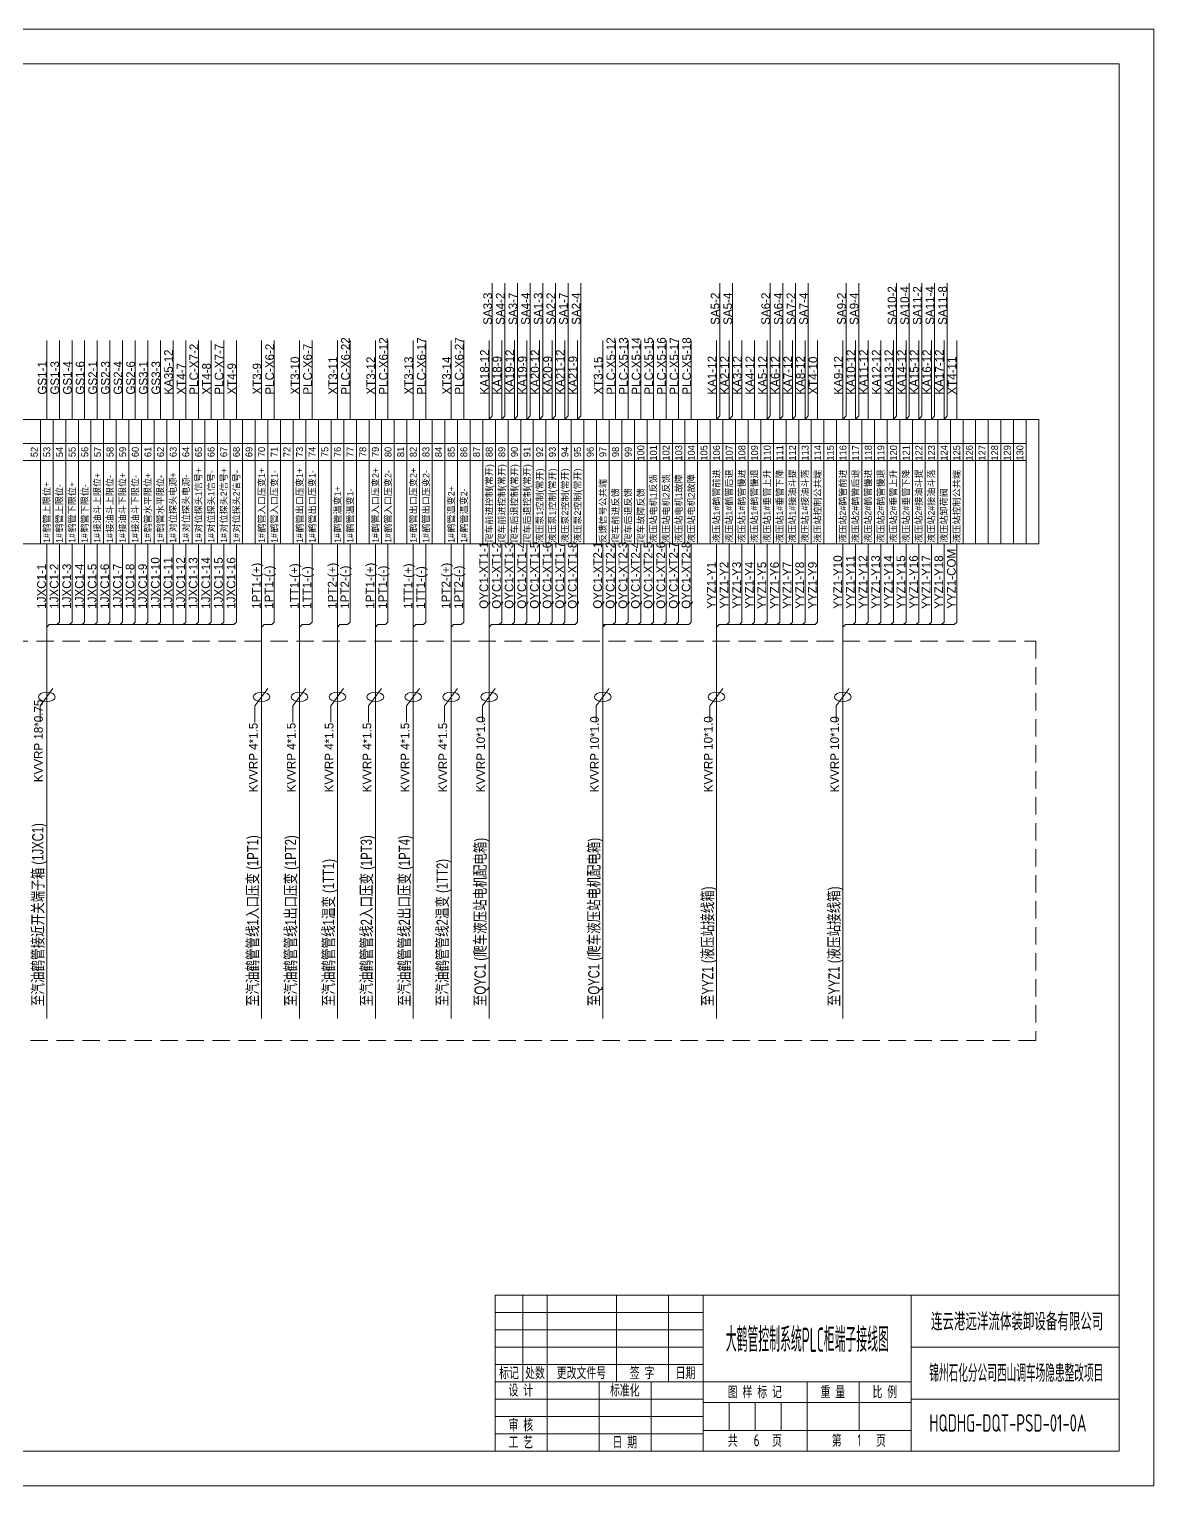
# Model space of a CAD drawing. Header units: millimetres. Extents: x 32626 to 72822, y 60047 to 123188.
# Drawn here: x 34783 to 37378, y 72749 to 76109 of the extents above; entities that cross this region are included whole.
import ezdxf
from ezdxf.enums import TextEntityAlignment as Align

# ---------------------------------------------------------------- set-up
doc = ezdxf.new("R2010")
doc.units = ezdxf.units.MM
doc.header["$LTSCALE"] = 10
doc.linetypes.add('AUDIT_D_061228083857-4', pattern=[6, 4, -2])
for name, color, linetype, lineweight in [('1轮廓实线层', 7, 'Continuous', 18), ('2细线层', 4, 'Continuous', 18), ('6文字层', 3, 'Continuous', 18), ('图框层', 7, 'Continuous', 18)]:
    doc.layers.add(name, color=color, linetype=linetype, lineweight=lineweight)
doc.styles.get("Standard").update_dxf_attribs({"font": 'isocp.shx', "width": 0.707, "bigfont": 'hztxt.shx'})
doc.styles.add('样式 1', font='SIMYOU.TTF', dxfattribs={"width": 0.9})

msp = doc.modelspace()

# ---------------------------------------------------------------- linework, layer by layer
at = {"layer": '1轮廓实线层'}
for p, q in [((35851.4, 75216.9), (35851.4, 75523)), ((35880.5, 75216.9), (35880.5, 75523)), ((35909.7, 75216.9), (35909.7, 75523)), ((35938.8, 75216.9), (35938.8, 75523)), ((35968, 75216.9), (35968, 75523)), ((35997.2, 75216.9), (35997.2, 75523)), ((36026.3, 75216.9), (36026.3, 75523)), ((36055.5, 75216.9), (36055.5, 75523)), ((36376.2, 75216.9), (36376.2, 75523)), ((36405.4, 75216.9), (36405.4, 75523)), ((36492.9, 75216.9), (36492.9, 75523)), ((36522, 75216.9), (36522, 75523)), ((36551.2, 75216.9), (36551.2, 75523)), ((36580.4, 75216.9), (36580.4, 75523)), ((36667.8, 75216.9), (36667.8, 75523)), ((36697, 75216.9), (36697, 75523)), ((36784.5, 75216.9), (36784.5, 75523)), ((36813.6, 75216.9), (36813.6, 75523)), ((36842.8, 75216.9), (36842.8, 75523)), ((36872, 75216.9), (36872, 75523)), ((36901.1, 75216.9), (36901.1, 75523)), ((34823.5, 75208.5), (34823.5, 75391.1)), ((34852.6, 75208.5), (34852.6, 75391.1)), ((34881.8, 75208.5), (34881.8, 75391.1)), ((34910.9, 75208.5), (34910.9, 75391.1)), ((34940.1, 75208.5), (34940.1, 75391.1)), ((34969.3, 75208.5), (34969.3, 75391.1)), ((34998.4, 75208.5), (34998.4, 75391.1)), ((35027.6, 75208.5), (35027.6, 75391.1)), ((35056.7, 75208.5), (35056.7, 75391.1)), ((35085.9, 75208.5), (35085.9, 75391.1)), ((35115.1, 75208.5), (35115.1, 75391.1)), ((35144.2, 75208.5), (35144.2, 75391.1)), ((35173.4, 75208.5), (35173.4, 75391.1)), ((35202.5, 75208.5), (35202.5, 75391.1)), ((35231.7, 75208.5), (35231.7, 75391.1)), ((35260.9, 75208.5), (35260.9, 75391.1)), ((35319.2, 75208.5), (35319.2, 75391.1)), ((35348.3, 75208.5), (35348.3, 75391.1)), ((35406.7, 75208.5), (35406.7, 75391.1)), ((35435.8, 75208.5), (35435.8, 75391.1)), ((35494.1, 75208.5), (35494.1, 75391.1)), ((35523.3, 75208.5), (35523.3, 75391.1)), ((35581.6, 75208.5), (35581.6, 75391.1)), ((35610.8, 75208.5), (35610.8, 75391.1)), ((35669.1, 75208.5), (35669.1, 75391.1)), ((35698.3, 75208.5), (35698.3, 75391.1)), ((35756.6, 75208.5), (35756.6, 75391.1)), ((35785.7, 75208.5), (35785.7, 75391.1)), ((35844.1, 75208.5), (35844.1, 75391.1)), ((35873.2, 75208.5), (35873.2, 75391.1)), ((35902.4, 75208.5), (35902.4, 75391.1)), ((35931.5, 75208.5), (35931.5, 75391.1)), ((35960.7, 75208.5), (35960.7, 75391.1)), ((35989.9, 75208.5), (35989.9, 75391.1)), ((36019, 75208.5), (36019, 75391.1)), ((36048.2, 75208.5), (36048.2, 75391.1)), ((36106.5, 75208.5), (36106.5, 75391.1)), ((36135.7, 75208.5), (36135.7, 75391.1)), ((36164.8, 75208.5), (36164.8, 75391.1)), ((36194, 75208.5), (36194, 75391.1)), ((36223.1, 75208.5), (36223.1, 75391.1)), ((36252.3, 75208.5), (36252.3, 75391.1)), ((36281.5, 75208.5), (36281.5, 75391.1)), ((36310.6, 75208.5), (36310.6, 75391.1)), ((36368.9, 75208.5), (36368.9, 75391.1)), ((36398.1, 75208.5), (36398.1, 75391.1)), ((36427.3, 75208.5), (36427.3, 75391.1)), ((36456.4, 75208.5), (36456.4, 75391.1)), ((36485.6, 75208.5), (36485.6, 75391.1)), ((36514.7, 75208.5), (36514.7, 75391.1)), ((36543.9, 75208.5), (36543.9, 75391.1)), ((36573.1, 75208.5), (36573.1, 75391.1)), ((36602.2, 75208.5), (36602.2, 75391.1)), ((36660.5, 75208.5), (36660.5, 75391.1)), ((36689.7, 75208.5), (36689.7, 75391.1)), ((36718.9, 75208.5), (36718.9, 75391.1)), ((36748, 75208.5), (36748, 75391.1)), ((36777.2, 75208.5), (36777.2, 75391.1)), ((36806.3, 75208.5), (36806.3, 75391.1)), ((36835.5, 75208.5), (36835.5, 75391.1)), ((36864.7, 75208.5), (36864.7, 75391.1)), ((36893.8, 75208.5), (36893.8, 75391.1)), ((36923, 75208.5), (36923, 75391.1)), ((33292.6, 75208.5), (37112.5, 75208.5)), ((34808.9, 75208.5), (34808.9, 74921.9)), ((34838, 75208.5), (34838, 74921.9)), ((34867.2, 75208.5), (34867.2, 74921.9)), ((34896.4, 75208.5), (34896.4, 74921.9)), ((34925.5, 75208.5), (34925.5, 74921.9)), ((34954.7, 75208.5), (34954.7, 74921.9)), ((34983.8, 75208.5), (34983.8, 74921.9)), ((35013, 75208.5), (35013, 74921.9)), ((35042.2, 75208.5), (35042.2, 74921.9)), ((35071.3, 75208.5), (35071.3, 74921.9)), ((35100.5, 75208.5), (35100.5, 74921.9)), ((35129.6, 75208.5), (35129.6, 74921.9)), ((35158.8, 75208.5), (35158.8, 74921.9)), ((35188, 75208.5), (35188, 74921.9)), ((35217.1, 75208.5), (35217.1, 74921.9)), ((35246.3, 75208.5), (35246.3, 74921.9)), ((35275.4, 75208.5), (35275.4, 74921.9)), ((35304.6, 75208.5), (35304.6, 74921.9)), ((35333.8, 75208.5), (35333.8, 74921.9)), ((35362.9, 75208.5), (35362.9, 74921.9)), ((35392.1, 75208.5), (35392.1, 74921.9)), ((35421.2, 75208.5), (35421.2, 74921.9)), ((35450.4, 75208.5), (35450.4, 74921.9)), ((35479.6, 75208.5), (35479.6, 74921.9)), ((35508.7, 75208.5), (35508.7, 74921.9)), ((35537.9, 75208.5), (35537.9, 74921.9)), ((35567, 75208.5), (35567, 74921.9)), ((35596.2, 75208.5), (35596.2, 74921.9)), ((35625.4, 75208.5), (35625.4, 74921.9)), ((35654.5, 75208.5), (35654.5, 74921.9)), ((35683.7, 75208.5), (35683.7, 74921.9)), ((35712.8, 75208.5), (35712.8, 74921.9)), ((35742, 75208.5), (35742, 74921.9)), ((35771.2, 75208.5), (35771.2, 74921.9)), ((35800.3, 75208.5), (35800.3, 74921.9)), ((35829.5, 75208.5), (35829.5, 74921.9)), ((35844.1, 75208.5), (35851.4, 75216.9)), ((35858.6, 75208.5), (35858.6, 74921.9)), ((35873.2, 75208.5), (35880.5, 75216.9)), ((35887.8, 75208.5), (35887.8, 74921.9)), ((35902.4, 75208.5), (35909.7, 75216.9)), ((35917, 75208.5), (35917, 74921.9)), ((35931.5, 75208.5), (35938.8, 75216.9)), ((35946.1, 75208.5), (35946.1, 74921.9)), ((35960.7, 75208.5), (35968, 75216.9)), ((35975.3, 75208.5), (35975.3, 74921.9)), ((35989.9, 75208.5), (35997.2, 75216.9)), ((36004.4, 75208.5), (36004.4, 74921.9)), ((36019, 75208.5), (36026.3, 75216.9)), ((36033.6, 75208.5), (36033.6, 74921.9)), ((36048.2, 75208.5), (36055.5, 75216.9)), ((36062.8, 75208.5), (36062.8, 74921.9)), ((36091.9, 75208.5), (36091.9, 74921.9)), ((36121.1, 75208.5), (36121.1, 74921.9)), ((36150.2, 75208.5), (36150.2, 74921.9)), ((36179.4, 75208.5), (36179.4, 74921.9)), ((36208.6, 75208.5), (36208.6, 74921.9)), ((36237.7, 75208.5), (36237.7, 74921.9)), ((36266.9, 75208.5), (36266.9, 74921.9)), ((36296, 75208.5), (36296, 74921.9)), ((36325.2, 75208.5), (36325.2, 74921.9)), ((36354.4, 75208.5), (36354.4, 74921.9)), ((36368.9, 75208.5), (36376.2, 75216.9)), ((36383.5, 75208.5), (36383.5, 74921.9)), ((36398.1, 75208.5), (36405.4, 75216.9)), ((36412.7, 75208.5), (36412.7, 74921.9)), ((36441.8, 75208.5), (36441.8, 74921.9)), ((36471, 75208.5), (36471, 74921.9)), ((36485.6, 75208.5), (36492.9, 75216.9)), ((36500.2, 75208.5), (36500.2, 74921.9)), ((36514.7, 75208.5), (36522, 75216.9)), ((36529.3, 75208.5), (36529.3, 74921.9)), ((36543.9, 75208.5), (36551.2, 75216.9)), ((36558.5, 75208.5), (36558.5, 74921.9)), ((36573.1, 75208.5), (36580.4, 75216.9)), ((36587.6, 75208.5), (36587.6, 74921.9)), ((36616.8, 75208.5), (36616.8, 74921.9)), ((36646, 75208.5), (36646, 74921.9)), ((36660.5, 75208.5), (36667.8, 75216.9)), ((36675.1, 75208.5), (36675.1, 74921.9)), ((36689.7, 75208.5), (36697, 75216.9)), ((36704.3, 75208.5), (36704.3, 74921.9)), ((36733.4, 75208.5), (36733.4, 74921.9)), ((36762.6, 75208.5), (36762.6, 74921.9)), ((36777.2, 75208.5), (36784.5, 75216.9)), ((36791.8, 75208.5), (36791.8, 74921.9)), ((36806.3, 75208.5), (36813.6, 75216.9)), ((36820.9, 75208.5), (36820.9, 74921.9)), ((36835.5, 75208.5), (36842.8, 75216.9)), ((36850.1, 75208.5), (36850.1, 74921.9)), ((36864.7, 75208.5), (36872, 75216.9)), ((36879.2, 75208.5), (36879.2, 74921.9)), ((36893.8, 75208.5), (36901.1, 75216.9)), ((36908.4, 75208.5), (36908.4, 74921.9)), ((36937.6, 75208.5), (36937.6, 74921.9)), ((36966.7, 75208.5), (36966.7, 74921.9)), ((36995.9, 75208.5), (36995.9, 74921.9)), ((37025, 75208.5), (37025, 74921.9)), ((37054.2, 75208.5), (37054.2, 74921.9)), ((37083.4, 75208.5), (37083.4, 74921.9)), ((37112.5, 75208.5), (37112.5, 74921.9)), ((33292.6, 75153), (37083.4, 75153)), ((33292.6, 75113.8), (37083.4, 75113.8)), ((37112.5, 74921.9), (33292.6, 74921.9)), ((34823.5, 74921.9), (34823.5, 74735.7)), ((34852.6, 74921.9), (34852.6, 74741.4)), ((34881.8, 74921.9), (34881.8, 74741.4)), ((34910.9, 74921.9), (34910.9, 74741.4)), ((34940.1, 74921.9), (34940.1, 74741.4)), ((34969.3, 74921.9), (34969.3, 74741.4)), ((34998.4, 74921.9), (34998.4, 74741.4)), ((35027.6, 74921.9), (35027.6, 74741.4)), ((35056.7, 74921.9), (35056.7, 74741.4)), ((35085.9, 74921.9), (35085.9, 74741.4)), ((35115.1, 74921.9), (35115.1, 74735.7)), ((35144.2, 74921.9), (35144.2, 74741.4)), ((35173.4, 74921.9), (35173.4, 74741.4)), ((35202.5, 74921.9), (35202.5, 74741.4)), ((35231.7, 74921.9), (35231.7, 74741.4)), ((35260.9, 74921.9), (35260.9, 74741.4)), ((35319.2, 74921.9), (35319.2, 74735.7)), ((35348.3, 74921.9), (35348.3, 74741.4)), ((35406.7, 74921.9), (35406.7, 74735.7)), ((35435.8, 74921.9), (35435.8, 74741.4)), ((35494.1, 74921.9), (35494.1, 74735.7)), ((35523.3, 74921.9), (35523.3, 74741.4)), ((35581.6, 74921.9), (35581.6, 74735.7)), ((35610.8, 74921.9), (35610.8, 74741.4)), ((35669.1, 74921.9), (35669.1, 74735.7)), ((35698.3, 74921.9), (35698.3, 74741.4)), ((35756.6, 74921.9), (35756.6, 74735.7)), ((35785.7, 74921.9), (35785.7, 74741.4)), ((35844.1, 74921.9), (35844.1, 74735.7)), ((35873.2, 74921.9), (35873.2, 74741.4)), ((35902.4, 74921.9), (35902.4, 74741.4)), ((35931.5, 74921.9), (35931.5, 74741.4)), ((35960.7, 74921.9), (35960.7, 74741.4)), ((35989.9, 74921.9), (35989.9, 74741.4)), ((36019, 74921.9), (36019, 74741.4)), ((36048.2, 74921.9), (36048.2, 74741.4)), ((36106.5, 74921.9), (36106.5, 74735.7)), ((36135.7, 74921.9), (36135.7, 74741.4)), ((36164.8, 74921.9), (36164.8, 74741.4)), ((36194, 74921.9), (36194, 74741.4)), ((36223.1, 74921.9), (36223.1, 74741.4)), ((36252.3, 74921.9), (36252.3, 74741.4)), ((36281.5, 74921.9), (36281.5, 74741.4)), ((36310.6, 74921.9), (36310.6, 74741.4)), ((36368.9, 74921.9), (36368.9, 74735.7)), ((36398.1, 74921.9), (36398.1, 74741.4)), ((36427.3, 74921.9), (36427.3, 74741.4)), ((36456.4, 74921.9), (36456.4, 74741.4)), ((36485.6, 74921.9), (36485.6, 74741.4)), ((36514.7, 74921.9), (36514.7, 74741.4)), ((36543.9, 74921.9), (36543.9, 74741.4)), ((36573.1, 74921.9), (36573.1, 74741.4)), ((36602.2, 74921.9), (36602.2, 74741.4)), ((36660.5, 74921.9), (36660.5, 74735.7)), ((36689.7, 74921.9), (36689.7, 74741.4)), ((36718.9, 74921.9), (36718.9, 74741.4)), ((36748, 74921.9), (36748, 74741.4)), ((36777.2, 74921.9), (36777.2, 74741.4)), ((36806.3, 74921.9), (36806.3, 74741.4)), ((36835.5, 74921.9), (36835.5, 74741.4)), ((36864.7, 74921.9), (36864.7, 74741.4)), ((36893.8, 74921.9), (36893.8, 74741.4)), ((36923, 74921.9), (36923, 74741.4)), ((34823.5, 74735.7), (34823.5, 74234.8)), ((34823.5, 74729.9), (34829.2, 74735.7)), ((35255.1, 74735.7), (34829.2, 74735.7)), ((34852.6, 74741.4), (34846.8, 74735.7)), ((34881.8, 74741.4), (34876, 74735.7)), ((34910.9, 74741.4), (34905.2, 74735.7)), ((34940.1, 74741.4), (34934.3, 74735.7)), ((34969.3, 74741.4), (34963.5, 74735.7)), ((34998.4, 74741.4), (34992.6, 74735.7)), ((35027.6, 74741.4), (35021.8, 74735.7)), ((35056.7, 74741.4), (35051, 74735.7)), ((35085.9, 74741.4), (35080.1, 74735.7)), ((35144.2, 74741.4), (35138.4, 74735.7)), ((35173.4, 74741.4), (35167.6, 74735.7)), ((35202.5, 74741.4), (35196.8, 74735.7)), ((35231.7, 74741.4), (35225.9, 74735.7)), ((35260.9, 74741.4), (35255.1, 74735.7)), ((35319.2, 74735.7), (35319.2, 74234.8)), ((35319.2, 74729.9), (35324.9, 74735.7)), ((35342.6, 74735.7), (35324.9, 74735.7)), ((35348.3, 74741.4), (35342.6, 74735.7)), ((35406.7, 74735.7), (35406.7, 74234.8)), ((35406.7, 74729.9), (35412.4, 74735.7)), ((35430, 74735.7), (35412.4, 74735.7)), ((35435.8, 74741.4), (35430, 74735.7)), ((35494.1, 74735.7), (35494.1, 74234.8)), ((35494.1, 74729.9), (35499.9, 74735.7)), ((35517.5, 74735.7), (35499.9, 74735.7)), ((35523.3, 74741.4), (35517.5, 74735.7)), ((35581.6, 74735.7), (35581.6, 74234.8)), ((35581.6, 74729.9), (35587.4, 74735.7)), ((35605, 74735.7), (35587.4, 74735.7)), ((35610.8, 74741.4), (35605, 74735.7)), ((35669.1, 74735.7), (35669.1, 74234.8)), ((35669.1, 74729.9), (35674.9, 74735.7)), ((35692.5, 74735.7), (35674.9, 74735.7)), ((35698.3, 74741.4), (35692.5, 74735.7)), ((35756.6, 74735.7), (35756.6, 74234.8)), ((35756.6, 74729.9), (35762.3, 74735.7)), ((35780, 74735.7), (35762.3, 74735.7)), ((35785.7, 74741.4), (35780, 74735.7)), ((35844.1, 74729.9), (35849.8, 74735.7)), ((35844.1, 74735.7), (35844.1, 74234.8)), ((36042.4, 74735.7), (35849.8, 74735.7)), ((35873.2, 74741.4), (35867.4, 74735.7)), ((35902.4, 74741.4), (35896.6, 74735.7)), ((35931.5, 74741.4), (35925.8, 74735.7)), ((35960.7, 74741.4), (35954.9, 74735.7)), ((35989.9, 74741.4), (35984.1, 74735.7)), ((36019, 74741.4), (36013.2, 74735.7)), ((36048.2, 74741.4), (36042.4, 74735.7)), ((36304.8, 74735.7), (36106.5, 74735.7)), ((36106.5, 74735.7), (36106.5, 74234.8)), ((36106.5, 74729.9), (36112.3, 74735.7)), ((36135.7, 74741.4), (36129.9, 74735.7)), ((36164.8, 74741.4), (36159, 74735.7)), ((36194, 74741.4), (36188.2, 74735.7)), ((36223.1, 74741.4), (36217.4, 74735.7)), ((36252.3, 74741.4), (36246.5, 74735.7)), ((36281.5, 74741.4), (36275.7, 74735.7)), ((36310.6, 74741.4), (36304.8, 74735.7)), ((36368.9, 74735.7), (36368.9, 74234.8)), ((36368.9, 74729.9), (36374.7, 74735.7)), ((36538.1, 74735.7), (36374.7, 74735.7)), ((36398.1, 74741.4), (36392.3, 74735.7)), ((36427.3, 74741.4), (36421.5, 74735.7)), ((36456.4, 74741.4), (36450.6, 74735.7)), ((36485.6, 74741.4), (36479.8, 74735.7)), ((36514.7, 74741.4), (36509, 74735.7)), ((36543.9, 74741.4), (36538.1, 74735.7)), ((36596.4, 74735.7), (36538.1, 74735.7)), ((36573.1, 74741.4), (36567.3, 74735.7)), ((36602.2, 74741.4), (36596.4, 74735.7)), ((36660.5, 74735.7), (36660.5, 74234.8)), ((36660.5, 74729.9), (36666.3, 74735.7)), ((36917.2, 74735.7), (36666.3, 74735.7)), ((36689.7, 74741.4), (36683.9, 74735.7)), ((36718.9, 74741.4), (36713.1, 74735.7)), ((36748, 74741.4), (36742.2, 74735.7)), ((36777.2, 74741.4), (36771.4, 74735.7)), ((36806.3, 74741.4), (36800.6, 74735.7)), ((36835.5, 74741.4), (36829.7, 74735.7)), ((36864.7, 74741.4), (36858.9, 74735.7)), ((36893.8, 74741.4), (36888, 74735.7)), ((36923, 74741.4), (36917.2, 74735.7)), ((34837.8, 74588.2), (34808, 74547.9)), ((35333.5, 74588.2), (35303.7, 74547.9)), ((35421, 74588.2), (35391.2, 74547.9)), ((35508.5, 74588.2), (35478.7, 74547.9)), ((35596, 74588.2), (35566.2, 74547.9)), ((35683.4, 74588.2), (35653.6, 74547.9)), ((35770.9, 74588.2), (35741.1, 74547.9)), ((35858.4, 74588.2), (35828.6, 74547.9)), ((36120.8, 74588.2), (36091, 74547.9)), ((36383.3, 74588.2), (36353.5, 74547.9)), ((36674.9, 74588.2), (36645.1, 74547.9)), ((34808, 74547.9), (34808, 74510.6)), ((35303.7, 74547.9), (35303.7, 74510.6)), ((35391.2, 74547.9), (35391.2, 74510.6)), ((35478.7, 74547.9), (35478.7, 74510.6)), ((35566.2, 74547.9), (35566.2, 74510.6)), ((35653.6, 74547.9), (35653.6, 74510.6)), ((35741.1, 74547.9), (35741.1, 74510.6)), ((35828.6, 74547.9), (35828.6, 74510.6)), ((36091, 74547.9), (36091, 74510.6)), ((36353.5, 74547.9), (36353.5, 74510.6)), ((36645.1, 74547.9), (36645.1, 74510.6)), ((34823.5, 74234.8), (34823.5, 73826.8)), ((35319.2, 74234.8), (35319.2, 73826.8)), ((35406.7, 74234.8), (35406.7, 73826.8)), ((35494.1, 74234.8), (35494.1, 73826.8)), ((35581.6, 74234.8), (35581.6, 73826.8)), ((35669.1, 74234.8), (35669.1, 73826.8)), ((35756.6, 74234.8), (35756.6, 73826.8)), ((35844.1, 74234.8), (35844.1, 73826.8)), ((36106.6, 74234.8), (36106.6, 73826.8)), ((36368.9, 74234.8), (36368.9, 73826.8)), ((36660.5, 74234.8), (36660.5, 73826.8)), ((37298, 73189), (35858, 73189)), ((35858, 72829), (35858, 73189)), ((35858, 72829), (37298, 72829))]:
    msp.add_line(p, q, dxfattribs=at)
at = {"layer": '1轮廓实线层', "linetype": 'AUDIT_D_061228083857-4'}
msp.add_lwpolyline([(32999.7, 74697.6), (37105.7, 74697.6), (37105.7, 73776.4), (32999.7, 73776.4)], close=True, dxfattribs=at)
at = {"layer": '1轮廓实线层'}
for centre in [(34823.5, 74568.8), (35319.2, 74568.8), (35406.7, 74568.8), (35494.1, 74568.8), (35581.6, 74568.8), (35669.1, 74568.8), (35756.6, 74568.8), (35844.1, 74568.8), (36106.5, 74568.8), (36368.9, 74568.8), (36660.5, 74568.8)]:
    msp.add_ellipse(centre, major_axis=(19.3, 0), ratio=0.567806, dxfattribs=at)
at = {"layer": '2细线层'}
for p, q in [((37378, 76109), (32626, 76109)), ((37378, 76109), (37378, 72749)), ((35922, 72989), (35922, 73189)), ((35978, 72989), (35978, 73189)), ((36138, 72989), (36138, 73189)), ((36258, 72989), (36258, 73189)), ((36338, 72829), (36338, 73189)), ((36818, 72829), (36818, 73189)), ((35858, 73149), (36338, 73149)), ((35858, 73109), (36338, 73109)), ((35858, 73069), (36338, 73069)), ((36818, 73069), (37298, 73069)), ((35858, 73029), (36338, 73029)), ((35858, 72989), (36818, 72989)), ((35978, 72829), (35978, 72989)), ((36098, 72829), (36098, 72989)), ((36218, 72829), (36218, 72989)), ((36578, 72829), (36578, 72989)), ((36698, 72877), (36698, 72989)), ((35858, 72949), (36338, 72949)), ((36818, 72949), (37298, 72949)), ((36338, 72941), (36818, 72941)), ((36398, 72877), (36398, 72941)), ((36458, 72877), (36458, 72941)), ((36518, 72877), (36518, 72941)), ((35858, 72909), (36338, 72909)), ((35858, 72869), (36338, 72869)), ((36338, 72877), (36818, 72877)), ((37378, 72749), (32626, 72749))]:
    msp.add_line(p, q, dxfattribs=at)
at = {"layer": '图框层'}
for p, q in [((37298, 76029), (32826, 76029)), ((37298, 76029), (37298, 72829)), ((37298, 72829), (37298, 73189)), ((32826, 72829), (37298, 72829))]:
    msp.add_line(p, q, dxfattribs=at)

# ---------------------------------------------------------------- texts
at = {"layer": '1轮廓实线层', "style": '样式 1'}
for s, height, p in [('SA3-3', 20, (35850.7, 75427)), ('SA4-2', 20, (35879.8, 75427)), ('SA3-7', 20, (35909, 75427)), ('SA4-4', 20, (35938.2, 75427)), ('SA1-3', 20, (35967.3, 75427)), ('SA2-2', 20, (35996.5, 75427)), ('SA1-7', 20, (36025.6, 75427)), ('SA2-4', 20, (36054.8, 75427)), ('SA5-2', 20, (36375.6, 75427)), ('SA5-4', 20, (36404.7, 75427)), ('SA6-2', 20, (36492.2, 75427)), ('SA6-4', 20, (36521.4, 75427)), ('SA7-2', 20, (36550.5, 75427)), ('SA7-4', 20, (36579.7, 75427)), ('SA9-2', 20, (36667.2, 75427)), ('SA9-4', 20, (36696.3, 75427)), ('SA10-2', 20, (36783.8, 75427)), ('SA10-4', 20, (36813, 75427)), ('SA11-2', 20, (36842.1, 75427)), ('SA11-4', 20, (36871.3, 75427)), ('SA11-8', 20, (36900.4, 75427)), ('KA35-12', 20, (35114.4, 75266)), ('PLC-X7-2', 20, (35172.7, 75266)), ('PLC-X7-7', 20, (35231, 75266)), ('PLC-X6-2', 20, (35347.7, 75266)), ('PLC-X6-7', 20, (35435.1, 75266)), ('PLC-X6-22', 20, (35522.6, 75266)), ('PLC-X6-12', 20, (35610.1, 75266)), ('PLC-X6-17', 20, (35697.6, 75266)), ('PLC-X6-27', 20, (35785.1, 75266)), ('KA18-12', 20, (35843.4, 75266)), ('KA19-12', 20, (35901.7, 75266)), ('KA20-12', 20, (35960, 75266)), ('KA21-12', 20, (36018.3, 75266)), ('PLC-X5-12', 20, (36135, 75266)), ('PLC-X5-13', 20, (36164.1, 75266)), ('PLC-X5-14', 20, (36193.3, 75266)), ('PLC-X5-15', 20, (36222.5, 75266)), ('PLC-X5-16', 20, (36251.6, 75266)), ('PLC-X5-17', 20, (36280.8, 75266)), ('PLC-X5-18', 20, (36309.9, 75266)), ('KA10-12', 20, (36689, 75266)), ('KA11-12', 20, (36718.2, 75266)), ('KA12-12', 20, (36747.3, 75266)), ('KA13-12', 20, (36776.5, 75266)), ('KA14-12', 20, (36805.7, 75266)), ('KA15-12', 20, (36834.8, 75266)), ('KA16-12', 20, (36864, 75266)), ('KA17-12', 20, (36893.1, 75266)), ('GS1-1', 20, (34822.8, 75266)), ('GS1-3', 20, (34851.9, 75266)), ('GS1-4', 20, (34881.1, 75266)), ('GS1-6', 20, (34910.3, 75266)), ('GS2-1', 20, (34939.4, 75266)), ('GS2-3', 20, (34968.6, 75266)), ('GS2-4', 20, (34997.7, 75266)), ('GS2-6', 20, (35026.9, 75266)), ('GS3-1', 20, (35056.1, 75266)), ('GS3-3', 20, (35085.2, 75266)), ('XT4-7', 20, (35143.5, 75266)), ('XT4-8', 20, (35201.9, 75266)), ('XT4-9', 20, (35260.2, 75266)), ('XT3-9', 20, (35318.5, 75266)), ('XT3-10', 20, (35406, 75266)), ('XT3-11', 20, (35493.5, 75266)), ('XT3-12', 20, (35580.9, 75266)), ('XT3-13', 20, (35668.4, 75266)), ('XT3-14', 20, (35755.9, 75266)), ('KA18-9', 20, (35872.5, 75266)), ('KA19-9', 20, (35930.9, 75266)), ('KA20-9', 20, (35989.2, 75266)), ('KA21-9', 20, (36047.5, 75266)), ('XT3-15', 20, (36105.8, 75266)), ('KA1-12', 20, (36368.3, 75266)), ('KA2-12', 20, (36397.4, 75266)), ('KA3-12', 20, (36426.6, 75266)), ('KA4-12', 20, (36455.7, 75266)), ('KA5-12', 20, (36484.9, 75266)), ('KA6-12', 20, (36514.1, 75266)), ('KA7-12', 20, (36543.2, 75266)), ('KA8-12', 20, (36572.4, 75266)), ('XT4-10', 20, (36601.5, 75266)), ('KA9-12', 20, (36659.9, 75266)), ('XT4-11', 20, (36922.3, 75266)), ('52', 16, (34802.6, 75121.8)), ('53', 16, (34831.7, 75121.8)), ('54', 16, (34860.9, 75121.8)), ('55', 16, (34890, 75121.8)), ('56', 16, (34919.2, 75121.8)), ('57', 16, (34948.3, 75121.8)), ('58', 16, (34977.4, 75121.8)), ('59', 16, (35006.6, 75121.8)), ('60', 16, (35035.7, 75121.8)), ('61', 16, (35064.8, 75121.8)), ('62', 16, (35094, 75121.8)), ('63', 16, (35123.2, 75121.8)), ('64', 16, (35152.3, 75121.8)), ('65', 16, (35181.5, 75121.8)), ('66', 16, (35210.6, 75121.8)), ('67', 16, (35239.8, 75121.8)), ('68', 16, (35269, 75121.8)), ('69', 16, (35298.1, 75121.8)), ('70', 16, (35327.3, 75121.8)), ('71', 16, (35356.4, 75121.8)), ('72', 16, (35385.6, 75121.8)), ('73', 16, (35414.8, 75121.8)), ('74', 16, (35443.9, 75121.8)), ('75', 16, (35473.1, 75121.8)), ('76', 16, (35502.2, 75121.8)), ('77', 16, (35531.4, 75121.8)), ('78', 16, (35560.6, 75121.8)), ('79', 16, (35589.7, 75121.8)), ('80', 16, (35618.9, 75121.8)), ('81', 16, (35648, 75121.8)), ('82', 16, (35677.2, 75121.8)), ('83', 16, (35706.4, 75121.8)), ('84', 16, (35735.5, 75121.8)), ('85', 16, (35764.7, 75121.8)), ('86', 16, (35793.8, 75121.8)), ('87', 16, (35823, 75121.8)), ('88', 16, (35852.2, 75121.8)), ('89', 16, (35881.3, 75121.8)), ('90', 16, (35910.5, 75121.8)), ('91', 16, (35939.6, 75121.8)), ('92', 16, (35968.8, 75121.8)), ('93', 16, (35998, 75121.8)), ('94', 16, (36027.1, 75121.8)), ('95', 16, (36056.3, 75121.8)), ('96', 16, (36085.4, 75121.8)), ('97', 16, (36114.6, 75121.8)), ('98', 16, (36143.8, 75121.8)), ('99', 16, (36172.9, 75121.8)), ('100', 16, (36202.1, 75113.8)), ('101', 16, (36231.2, 75113.8)), ('102', 16, (36260.4, 75113.8)), ('103', 16, (36289.6, 75113.8)), ('104', 16, (36318.7, 75113.8)), ('105', 16, (36347.9, 75113.8)), ('106', 16, (36377, 75113.8)), ('107', 16, (36406.2, 75113.8)), ('108', 16, (36435.4, 75113.8)), ('109', 16, (36464.5, 75113.8)), ('110', 16, (36493.7, 75113.8)), ('111', 16, (36522.8, 75113.8)), ('112', 16, (36552, 75113.8)), ('113', 16, (36581.2, 75113.8)), ('114', 16, (36610.3, 75113.8)), ('115', 16, (36639.5, 75113.8)), ('116', 16, (36668.6, 75113.8)), ('117', 16, (36697.8, 75113.8)), ('118', 16, (36727, 75113.8)), ('119', 16, (36756.1, 75113.8)), ('120', 16, (36785.3, 75113.8)), ('121', 16, (36814.4, 75113.8)), ('122', 16, (36843.6, 75113.8)), ('123', 16, (36872.8, 75113.8)), ('124', 16, (36901.9, 75113.8)), ('125', 16, (36931.1, 75113.8)), ('126', 16, (36960.2, 75113.8)), ('127', 16, (36989.4, 75113.8)), ('128', 16, (37018.6, 75113.8)), ('129', 16, (37047.7, 75113.8)), ('130', 16, (37076.9, 75113.8)), ('爬车前进控制(常开)', 15, (35851.7, 74924.2)), ('爬车前进控制(常开)', 15, (35880.8, 74924.2)), ('爬车后退控制(常开)', 15, (35910, 74924.2)), ('爬车后退控制(常开)', 15, (35939.1, 74924.2)), ('接油斗上限位+', 15, (34947.4, 74947.8)), ('接油斗上限位-', 15, (34976.5, 74947.8)), ('接油斗下限位+', 15, (35005.7, 74947.8)), ('接油斗下限位-', 15, (35034.9, 74947.8)), ('鹤管水平限位+', 15, (35064, 74947.8)), ('鹤管水平限位-', 15, (35093.2, 74947.8)), ('对位探头电源+', 15, (35122.1, 74948.5)), ('对位探头电源-', 15, (35152, 74948.5)), ('对位探头1信号+', 15, (35181.1, 74947.7)), ('对位探头1信号-', 15, (35210.3, 74947.7)), ('对位探头2信号+', 15, (35239.5, 74947.7)), ('对位探头2信号-', 15, (35268.6, 74947.7)), ('鹤管入口压变1+', 15, (35326.9, 74947.7)), ('鹤管入口压变1-', 15, (35356.1, 74947.7)), ('鹤管出口压变1+', 15, (35414.4, 74947.7)), ('鹤管出口压变1-', 15, (35443.6, 74947.7)), ('鹤管入口压变2+', 15, (35589.4, 74947.7)), ('鹤管入口压变2-', 15, (35618.5, 74947.7)), ('鹤管出口压变2+', 15, (35676.9, 74947.7)), ('鹤管出口压变2-', 15, (35706, 74947.7)), ('液压泵1控制(常开)', 15, (35968.3, 74924.2)), ('液压泵1控制(常开)', 15, (35997.5, 74924.2)), ('液压泵2控制(常开)', 15, (36026.6, 74924.2)), ('液压泵2控制(常开)', 15, (36055.8, 74924.2)), ('反馈信号公共端', 15, (36114.1, 74924.2)), ('液压站电机1反馈', 15, (36230.7, 74924.2)), ('液压站电机2反馈', 15, (36259.9, 74924.2)), ('液压站电机1故障', 15, (36289.1, 74924.2)), ('液压站电机2故障', 15, (36318.2, 74924.2)), ('液压站1#鹤管前进', 15, (36376.2, 74924.2)), ('液压站1#鹤管后退', 15, (36405.4, 74924.2)), ('液压站1#鹤管慢进', 15, (36434.5, 74924.2)), ('液压站1#鹤管慢退', 15, (36463.7, 74924.2)), ('液压站1#垂管上升', 15, (36492.9, 74924.2)), ('液压站1#垂管下降', 15, (36522, 74924.2)), ('液压站1#接油斗提', 15, (36551.2, 74924.2)), ('液压站1#接油斗落', 15, (36580.3, 74924.2)), ('液压站控制公共端', 15, (36609.5, 74924.2)), ('液压站2#鹤管前进', 15, (36667.8, 74924.2)), ('液压站2#鹤管后退', 15, (36697, 74924.2)), ('液压站2#鹤管慢进', 15, (36726.1, 74924.2)), ('液压站2#鹤管慢退', 15, (36755.3, 74924.2)), ('液压站2#垂管上升', 15, (36784.5, 74924.2)), ('液压站2#垂管下降', 15, (36813.6, 74924.2)), ('液压站2#接油斗提', 15, (36842.8, 74924.2)), ('液压站2#接油斗落', 15, (36871.9, 74924.2)), ('液压站控制公共端', 15, (36930.3, 74924.2)), ('鹤管上限位+', 15, (34830.7, 74947.8)), ('鹤管上限位-', 15, (34859.9, 74947.8)), ('鹤管下限位+', 15, (34889.1, 74947.8)), ('鹤管下限位-', 15, (34918.2, 74947.8)), ('鹤管温变1+', 15, (35501.9, 74947.7)), ('鹤管温变1-', 15, (35531.1, 74947.7)), ('鹤管温变2+', 15, (35764.3, 74947.7)), ('鹤管温变2-', 15, (35793.5, 74947.7)), ('爬车前进反馈', 15, (36143.3, 74924.2)), ('爬车后退反馈', 15, (36172.4, 74924.2)), ('爬车故障反馈', 15, (36201.6, 74924.2)), ('液压站卸荷阀', 15, (36901.1, 74924.2)), ('1#', 15, (34830.7, 74924.2)), ('1#', 15, (34859.9, 74924.2)), ('1#', 15, (34889.1, 74924.2)), ('1#', 15, (34918.2, 74924.2)), ('1#', 15, (34947.4, 74924.2)), ('1#', 15, (34976.5, 74924.2)), ('1#', 15, (35005.7, 74924.2)), ('1#', 15, (35034.9, 74924.2)), ('1#', 15, (35064, 74924.2)), ('1#', 15, (35093.2, 74924.2)), ('1#', 15, (35122.1, 74924.2)), ('1#', 15, (35152, 74924.2)), ('1#', 15, (35181.1, 74924.2)), ('1#', 15, (35210.3, 74924.2)), ('1#', 15, (35239.5, 74924.2)), ('1#', 15, (35268.6, 74924.2)), ('1#', 15, (35326.9, 74924.2)), ('1#', 15, (35356.1, 74924.2)), ('1#', 15, (35414.4, 74924.2)), ('1#', 15, (35443.6, 74924.2)), ('1#', 15, (35501.9, 74924.2)), ('1#', 15, (35531.1, 74924.2)), ('1#', 15, (35589.4, 74924.2)), ('1#', 15, (35618.5, 74924.2)), ('1#', 15, (35676.9, 74924.2)), ('1#', 15, (35706, 74924.2)), ('1#', 15, (35764.3, 74924.2)), ('1#', 15, (35793.5, 74924.2)), ('QYC1-XT1-1', 20, (35841.9, 74772)), ('QYC1-XT1-2', 20, (35871.1, 74772)), ('QYC1-XT1-3', 20, (35900.2, 74772)), ('QYC1-XT1-4', 20, (35929.4, 74772)), ('QYC1-XT1-5', 20, (35958.6, 74772)), ('QYC1-XT1-6', 20, (35987.7, 74772)), ('QYC1-XT1-7', 20, (36016.9, 74772)), ('QYC1-XT1-8', 20, (36046, 74772)), ('QYC1-XT2-1', 20, (36104.4, 74772)), ('QYC1-XT2-2', 20, (36133.5, 74772)), ('QYC1-XT2-3', 20, (36162.7, 74772)), ('QYC1-XT2-4', 20, (36191.8, 74772)), ('QYC1-XT2-5', 20, (36221, 74772)), ('QYC1-XT2-6', 20, (36250.2, 74772)), ('QYC1-XT2-7', 20, (36279.3, 74772)), ('QYC1-XT2-8', 20, (36308.5, 74772)), ('YYZ1-Y14', 20, (36775, 74772)), ('YYZ1-COM', 20, (36920.8, 74772)), ('1JXC1-1', 20, (34821.3, 74772)), ('1JXC1-2', 20, (34850.5, 74772)), ('1JXC1-3', 20, (34879.6, 74772)), ('1JXC1-4', 20, (34908.8, 74772)), ('1JXC1-5', 20, (34938, 74772)), ('1JXC1-6', 20, (34967.1, 74772)), ('1JXC1-7', 20, (34996.3, 74772)), ('1JXC1-8', 20, (35025.4, 74772)), ('1JXC1-9', 20, (35054.6, 74772)), ('1JXC1-10', 20, (35083.8, 74772)), ('1JXC1-11', 20, (35112.9, 74772)), ('1JXC1-12', 20, (35142.1, 74772)), ('1JXC1-13', 20, (35171.2, 74772)), ('1JXC1-14', 20, (35200.4, 74772)), ('1JXC1-15', 20, (35229.6, 74772)), ('1JXC1-16', 20, (35258.7, 74772)), ('1PT1-(+)', 20, (35317, 74772)), ('1PT1-(-)', 20, (35346.2, 74772)), ('1TT1-(+)', 20, (35404.5, 74772)), ('1TT1-(-)', 20, (35433.7, 74772)), ('1PT2-(+)', 20, (35492, 74772)), ('1PT2-(-)', 20, (35521.2, 74772)), ('1PT1-(+)', 20, (35579.5, 74772)), ('1PT1-(-)', 20, (35608.6, 74772)), ('1TT1-(+)', 20, (35667, 74772)), ('1TT1-(-)', 20, (35696.1, 74772)), ('1PT2-(+)', 20, (35754.4, 74772)), ('1PT2-(-)', 20, (35783.6, 74772)), ('YYZ1-Y1', 20, (36366.8, 74772)), ('YYZ1-Y2', 20, (36396, 74772)), ('YYZ1-Y3', 20, (36425.1, 74772)), ('YYZ1-Y4', 20, (36454.3, 74772)), ('YYZ1-Y5', 20, (36483.4, 74772)), ('YYZ1-Y6', 20, (36512.6, 74772)), ('YYZ1-Y7', 20, (36541.8, 74772)), ('YYZ1-Y8', 20, (36570.9, 74772)), ('YYZ1-Y9', 20, (36600.1, 74772)), ('YYZ1-Y10', 20, (36658.4, 74772)), ('YYZ1-Y11', 20, (36687.6, 74772)), ('YYZ1-Y12', 20, (36716.7, 74772)), ('YYZ1-Y13', 20, (36745.9, 74772)), ('YYZ1-Y15', 20, (36804.2, 74772)), ('YYZ1-Y16', 20, (36833.4, 74772)), ('YYZ1-Y17', 20, (36862.5, 74772)), ('YYZ1-Y18', 20, (36891.7, 74772))]:
    msp.add_text(s, height=height, rotation=90, dxfattribs=at).set_placement(p)
at = {"layer": '1轮廓实线层', "attachment_point": 7, "rotation": 90, "style": '样式 1'}
for s, insert, char_height, width in [('{\\W1;KVVRP 18*0.75}', (34814.5, 74372.2), 20, 273.5), ('{\\W1;KVVRP 4*1.5}', (35310.2, 74348.6), 20, 230.833), ('{\\W1;KVVRP 4*1.5}', (35397.7, 74348.6), 20, 230.833), ('{\\W1;KVVRP 4*1.5}', (35485.2, 74348.6), 20, 230.833), ('{\\W1;KVVRP 4*1.5}', (35572.6, 74348.6), 20, 230.833), ('{\\W1;KVVRP 4*1.5}', (35660.1, 74348.6), 20, 230.833), ('{\\W1;KVVRP 4*1.5}', (35747.6, 74348.6), 20, 230.833), ('{\\W1;KVVRP 10*1.0}', (35835.1, 74348.6), 20, 230.833), ('{\\W1;KVVRP 10*1.0}', (36097.5, 74348.6), 20, 230.833), ('{\\W1;KVVRP 10*1.0}', (36360, 74348.6), 20, 230.833), ('{\\W1;KVVRP 10*1.0}', (36651.6, 74348.6), 20, 230.833), ('{\\W0.75;至汽油鹤管接近开关端子箱 (1JXC1)}', (34823.5, 73855.5), 26, 613.113), ('{\\W0.75;至汽油鹤管管线1入口压变 (1PT1)}', (35319.2, 73855.5), 26, 613.113), ('{\\W0.75;至汽油鹤管管线1出口压变 (1PT2)}', (35406.7, 73855.5), 26, 613.113), ('{\\W0.75;至汽油鹤管管线2入口压变 (1PT3)}', (35581.7, 73855.5), 26, 613.113), ('{\\W0.75;至汽油鹤管管线2出口压变 (1PT4)}', (35669.2, 73855.5), 26, 613.113), ('{\\W0.75;至QYC1 (爬车液压站电机配电箱)}', (35844.1, 73855.5), 26, 613.113), ('{\\W0.75;至QYC1 (爬车液压站电机配电箱)}', (36106.6, 73855.5), 26, 613.113), ('{\\W0.75;至汽油鹤管管线1温变 (1TT1)}', (35494.2, 73855.5), 26, 613.113), ('{\\W0.75;至汽油鹤管管线2温变 (1TT2)}', (35756.6, 73855.5), 26, 613.113), ('{\\W0.75;至YYZ1 (液压站接线箱)}', (36369, 73855.5), 26, 613.113), ('{\\W0.75;至YYZ1 (液压站接线箱)}', (36660.6, 73855.5), 26, 613.113)]:
    msp.add_mtext(s, dxfattribs=dict(at, insert=insert, char_height=char_height, width=width))
at = {"layer": '6文字层', "width": 0.707}
for s, p in [('标记', (35890, 73009)), ('处数', (35950, 73009))]:
    msp.add_text(s, height=28, dxfattribs=at).set_placement(p, align=Align.MIDDLE_CENTER)
at = {"layer": '6文字层', "char_height": 28, "attachment_point": 5}
for s, insert, width in [(' 更改文件号 ', (36051.6, 73009), 167.559), (' 签 字 ', (36191.6, 73009), 97.566), (' 日期 ', (36291.6, 73009), 78.477), (' 设 计 ', (35911.6, 72969), 97.566), (' 标准化 ', (36151.6, 72969), 109.161), (' 图 样 标 记 ', (36451.6, 72965), 196.122), (' 重 量 ', (36631.6, 72965), 97.566), (' 比 例 ', (36751.6, 72965), 97.566), (' 审 核 ', (35911.6, 72889), 97.566), (' 工 艺 ', (35911.6, 72849), 97.566), (' 日 期 ', (36151.6, 72849), 97.566), ('共       页', (36457.2, 72853), 188.309), ('第       页', (36697.2, 72853), 188.062)]:
    msp.add_mtext(s, dxfattribs=dict(at, insert=insert, width=width))
at = {"layer": '6文字层'}
for tag, p, height, width in [('连云港远洋流体装卸设备有限公司', (36863.7, 73107.5), 40, 0.662669), ('大鹤管控制系统PLC柜端子接线图', (36390.3, 73058.1), 56, 0.446978), ('锦州石化分公司西山调车场隐患整改项目', (36859.7, 72988.8), 40, 0.557752), ('HQDHG-DQT-PSD-01-0A', (36859.7, 72874), 40, 0.68193), ('6', (36454.6, 72840.2), 28, 0.74953), ('1', (36694.6, 72840.2), 28, 0.563)]:
    msp.add_attdef(tag, p, '', height=height, dxfattribs=dict(at, width=width))

doc.saveas('drawing.dxf')
